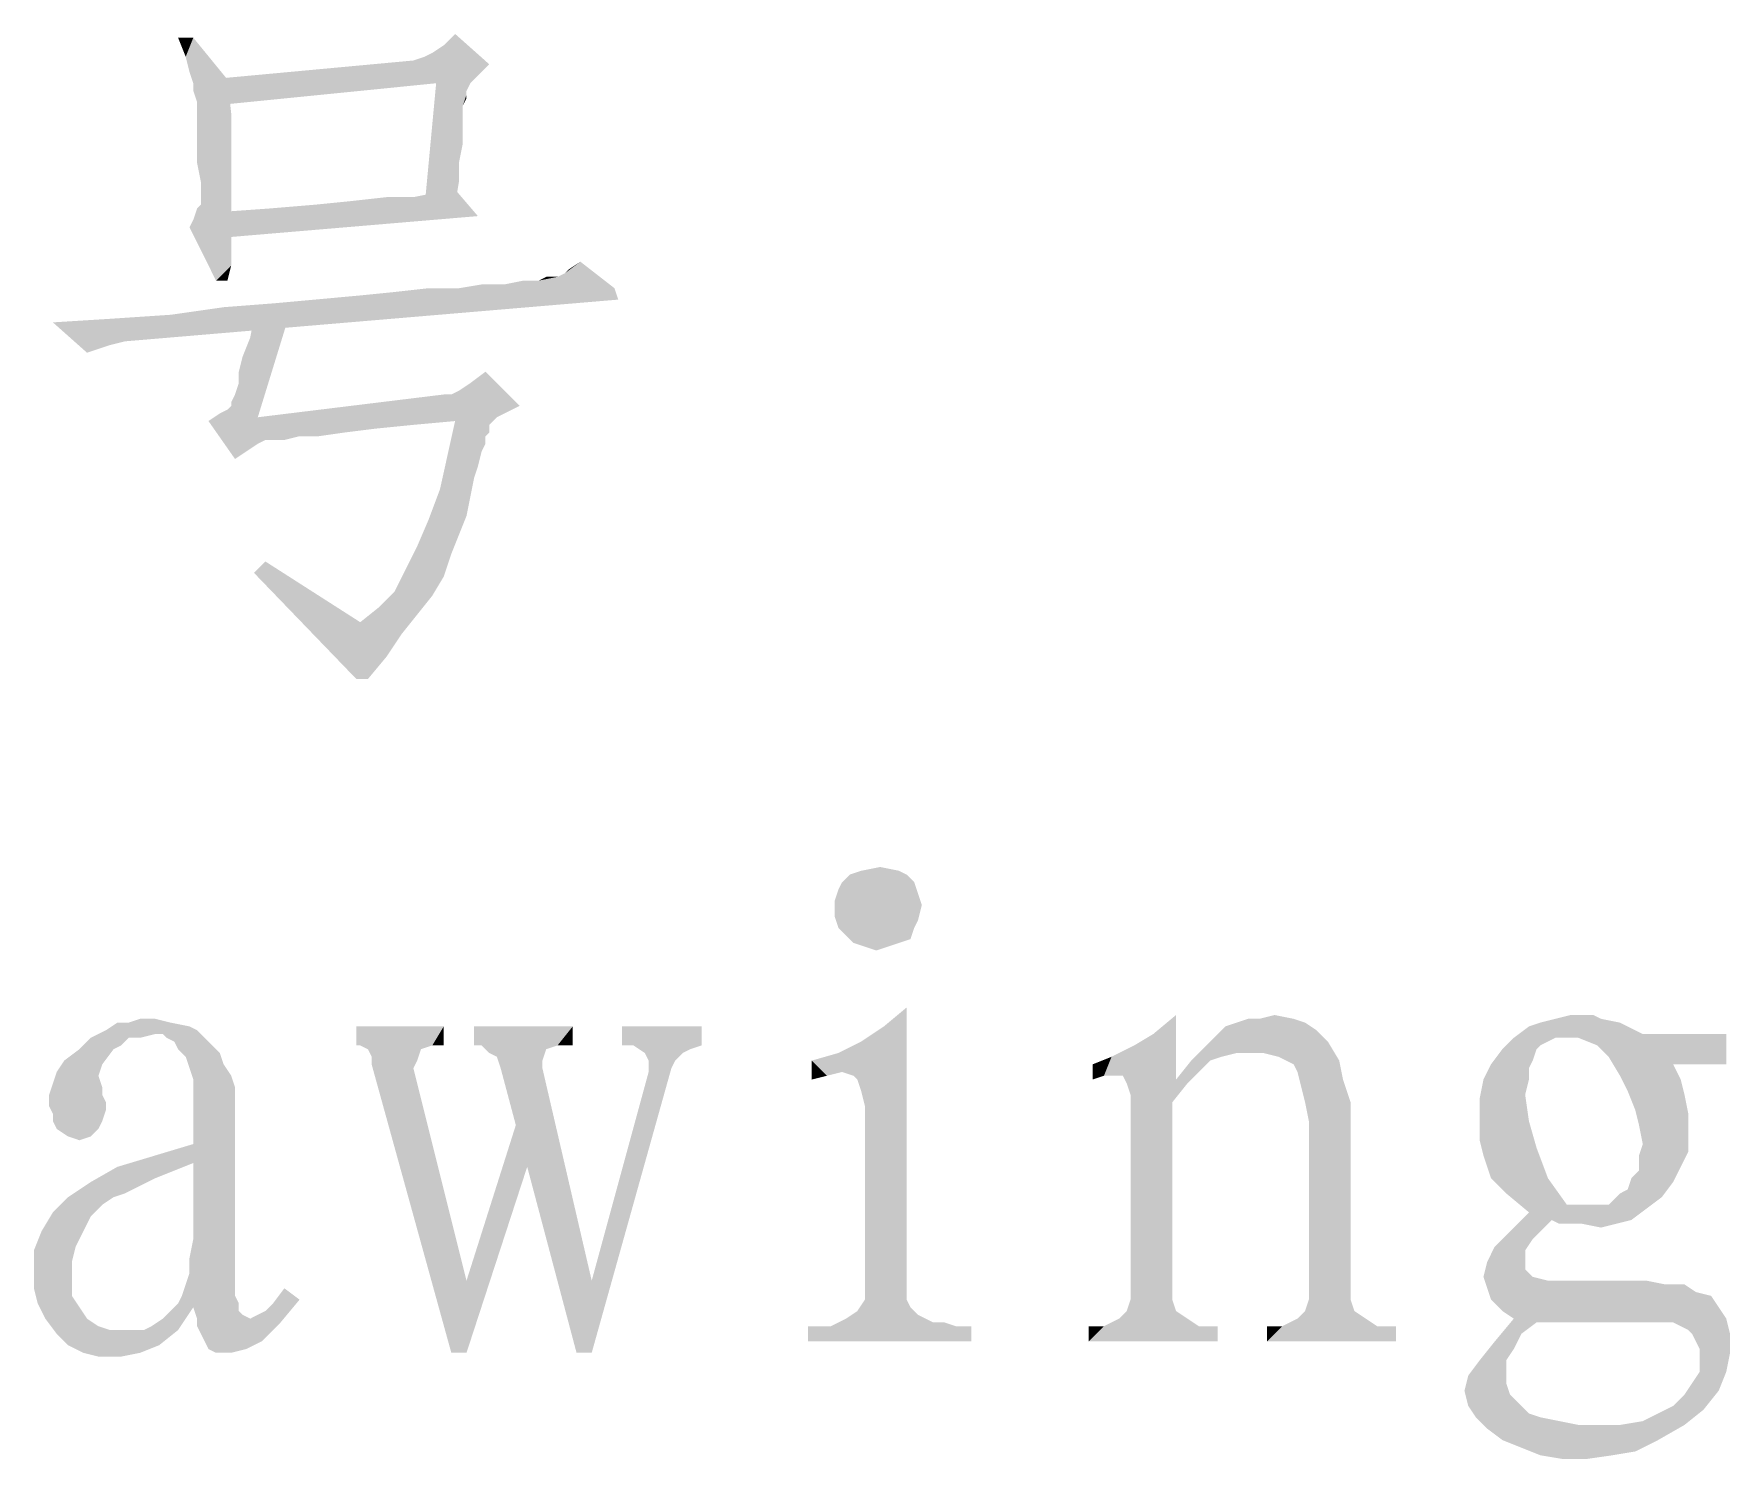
# Model space of a CAD drawing. Header units: millimetres. Extents: x 336 to 634, y 189 to 399.
# Drawn here: x 572.03 to 578.65, y 222.69 to 228.25 of the extents above; entities that cross this region are included whole.
import ezdxf

# ---------------------------------------------------------------- set-up
doc = ezdxf.new("R2010")
doc.units = ezdxf.units.MM

msp = doc.modelspace()

# ---------------------------------------------------------------- linework, layer by layer
at = {"color": 7, "linetype": 'Continuous'}
for points in [[(572.65035, 228.23725), (572.62072, 228.16317), (572.59109, 228.23725)], [(572.63553, 228.10391), (572.62072, 228.16317), (572.65035, 228.23725)], [(572.63553, 228.10391), (572.65035, 228.23725), (572.78368, 228.07428)], [(573.8059, 228.13354), (573.58368, 228.17799), (573.62812, 228.20761)], [(573.62812, 228.20761), (573.67257, 228.25206), (573.8059, 228.13354)], [(573.8059, 228.13354), (572.70961, 228.07428), (573.50961, 228.14836)], [(573.8059, 228.13354), (573.50961, 228.14836), (573.55405, 228.16317)], [(573.8059, 228.13354), (573.55405, 228.16317), (573.58368, 228.17799)], [(572.78368, 228.07428), (572.65035, 228.05947), (572.63553, 228.10391)], [(572.65035, 228.04465), (572.65035, 228.05947), (572.78368, 228.07428)], [(572.65035, 228.02984), (572.65035, 228.04465), (572.78368, 228.07428)], [(572.66516, 227.98539), (572.65035, 228.02984), (572.78368, 228.07428)], [(572.66516, 227.98539), (572.78368, 228.07428), (572.79849, 227.94095)], [(573.8059, 228.13354), (573.76146, 228.0891), (572.70961, 228.07428)], [(573.59849, 228.05947), (572.70961, 228.07428), (573.76146, 228.0891)], [(573.59849, 228.05947), (572.70961, 227.97058), (572.70961, 228.07428)], [(573.59849, 228.05947), (573.76146, 228.0891), (573.73183, 228.05947)], [(573.71701, 228.02984), (573.55405, 227.58539), (573.59849, 228.05947)], [(573.71701, 228.02984), (573.71701, 228.01502), (573.55405, 227.58539)], [(573.71701, 228.01502), (573.7022, 227.97058), (573.55405, 227.58539)], [(573.59849, 228.05947), (573.73183, 228.05947), (573.71701, 228.02984)], [(573.71701, 228.01502), (573.71701, 228.00021), (573.7022, 227.97058)], [(572.79849, 227.94095), (572.66516, 227.91132), (572.66516, 227.98539)], [(572.66516, 227.82243), (572.66516, 227.91132), (572.79849, 227.94095)], [(572.66516, 227.82243), (572.79849, 227.94095), (572.79849, 227.82243)], [(573.7022, 227.97058), (573.7022, 227.92613), (573.55405, 227.58539)], [(573.7022, 227.92613), (573.7022, 227.88169), (573.55405, 227.58539)], [(573.7022, 227.88169), (573.7022, 227.82243), (573.55405, 227.58539)], [(572.79849, 227.82243), (572.66516, 227.74836), (572.66516, 227.82243)], [(572.66516, 227.74836), (572.79849, 227.82243), (572.79849, 227.70391)], [(573.7022, 227.82243), (573.68738, 227.74836), (573.55405, 227.58539)], [(572.79849, 227.70391), (572.67998, 227.67428), (572.66516, 227.74836)], [(573.68738, 227.74836), (573.68738, 227.67428), (573.55405, 227.58539)], [(572.67998, 227.62984), (572.67998, 227.67428), (572.79849, 227.70391)], [(572.67998, 227.60021), (572.67998, 227.62984), (572.79849, 227.70391)], [(572.67998, 227.60021), (572.79849, 227.70391), (572.79849, 227.60021)], [(573.55405, 227.58539), (573.68738, 227.67428), (573.67257, 227.58539)], [(572.94664, 227.57058), (573.12442, 227.58539), (573.50961, 227.61502)], [(573.76146, 227.54095), (572.94664, 227.57058), (573.50961, 227.61502)], [(573.12442, 227.58539), (573.27257, 227.60021), (573.50961, 227.61502)], [(573.50961, 227.61502), (573.27257, 227.60021), (573.4059, 227.61502)], [(573.50961, 227.61502), (573.58368, 227.62984), (573.67257, 227.64465)], [(573.50961, 227.61502), (573.67257, 227.64465), (573.76146, 227.54095)], [(573.67257, 227.64465), (573.58368, 227.62984), (573.64294, 227.64465)], [(572.65035, 227.52613), (572.66516, 227.57058), (572.79849, 227.60021)], [(572.65035, 227.52613), (572.79849, 227.60021), (572.79849, 227.51132)], [(572.66516, 227.57058), (572.67998, 227.58539), (572.79849, 227.60021)], [(572.79849, 227.60021), (572.67998, 227.58539), (572.67998, 227.60021)], [(573.76146, 227.54095), (572.70961, 227.45206), (572.73924, 227.55576)], [(573.76146, 227.54095), (572.73924, 227.55576), (572.94664, 227.57058)], [(572.79849, 227.51132), (572.63553, 227.4965), (572.65035, 227.52613)], [(572.63553, 227.4965), (572.79849, 227.51132), (572.79849, 227.42243)], [(572.79849, 227.42243), (572.73924, 227.2891), (572.63553, 227.4965)], [(572.79849, 227.42243), (572.79849, 227.34836), (572.73924, 227.2891)], [(572.73924, 227.2891), (572.79849, 227.34836), (572.78368, 227.2891)], [(574.1022, 227.31873), (574.11701, 227.33354), (574.16146, 227.36317)], [(574.1022, 227.31873), (574.16146, 227.36317), (574.29479, 227.25947)], [(573.99849, 227.2891), (573.86516, 227.27428), (573.93924, 227.2891)], [(574.29479, 227.25947), (573.86516, 227.27428), (573.99849, 227.2891)], [(574.05775, 227.30391), (574.07257, 227.30391), (573.99849, 227.2891)], [(574.05775, 227.30391), (573.99849, 227.2891), (574.02812, 227.30391)], [(574.29479, 227.25947), (573.99849, 227.2891), (574.07257, 227.30391)], [(574.29479, 227.25947), (574.07257, 227.30391), (574.1022, 227.31873)], [(572.1022, 227.12613), (572.33924, 227.14095), (574.30961, 227.21502)], [(572.1022, 227.12613), (574.30961, 227.21502), (572.38368, 227.05206)], [(572.33924, 227.14095), (572.56146, 227.15576), (574.30961, 227.21502)], [(572.56146, 227.15576), (572.76886, 227.18539), (574.30961, 227.21502)], [(572.76886, 227.18539), (572.96146, 227.20021), (574.30961, 227.21502)], [(574.30961, 227.21502), (572.96146, 227.20021), (573.12442, 227.21502)], [(573.12442, 227.21502), (573.28738, 227.22984), (574.29479, 227.25947)], [(573.12442, 227.21502), (574.29479, 227.25947), (574.30961, 227.21502)], [(573.28738, 227.22984), (573.43553, 227.24465), (574.29479, 227.25947)], [(573.68738, 227.25947), (574.29479, 227.25947), (573.43553, 227.24465)], [(573.68738, 227.25947), (573.43553, 227.24465), (573.56886, 227.25947)], [(573.86516, 227.27428), (573.68738, 227.25947), (573.77627, 227.27428)], [(574.29479, 227.25947), (573.68738, 227.25947), (573.86516, 227.27428)], [(572.1022, 227.12613), (572.38368, 227.05206), (572.32442, 227.03724)], [(572.32442, 227.03724), (572.23553, 227.00761), (572.1022, 227.12613)], [(572.79849, 226.81502), (572.81331, 226.84465), (573.02072, 227.14095)], [(572.79849, 226.80021), (572.79849, 226.81502), (573.02072, 227.14095)], [(572.79849, 226.80021), (573.02072, 227.14095), (572.9022, 226.75576)], [(572.81331, 226.84465), (572.82812, 226.8891), (573.02072, 227.14095)], [(572.82812, 226.93354), (572.84294, 226.9928), (573.02072, 227.14095)], [(572.82812, 226.8891), (572.82812, 226.93354), (573.02072, 227.14095)], [(572.84294, 226.9928), (572.87257, 227.06687), (573.02072, 227.14095)], [(573.02072, 227.14095), (572.87257, 227.06687), (572.88738, 227.14095)], [(573.92442, 226.80021), (573.68738, 226.85947), (573.73183, 226.8891)], [(573.73183, 226.8891), (573.79109, 226.93354), (573.92442, 226.80021)], [(573.65775, 226.84465), (573.92442, 226.80021), (572.9022, 226.75576)], [(573.65775, 226.84465), (572.9022, 226.75576), (573.62812, 226.84465)], [(573.92442, 226.80021), (573.65775, 226.84465), (573.68738, 226.85947)], [(572.9022, 226.75576), (572.70961, 226.74095), (572.75405, 226.77058)], [(572.9022, 226.75576), (573.83553, 226.75576), (572.70961, 226.74095)], [(573.67257, 226.74095), (572.70961, 226.74095), (573.83553, 226.75576)], [(572.9022, 226.75576), (572.75405, 226.77058), (572.78368, 226.78539)], [(572.9022, 226.75576), (572.78368, 226.78539), (572.79849, 226.80021)], [(573.92442, 226.80021), (573.86516, 226.77058), (572.9022, 226.75576)], [(572.9022, 226.75576), (573.86516, 226.77058), (573.83553, 226.75576)], [(573.67257, 226.74095), (573.83553, 226.75576), (573.8059, 226.72613)], [(572.70961, 226.74095), (573.67257, 226.74095), (573.50961, 226.72613)], [(572.70961, 226.74095), (573.50961, 226.72613), (573.06516, 226.68169)], [(572.70961, 226.74095), (573.06516, 226.68169), (572.93183, 226.66687)], [(572.70961, 226.74095), (572.93183, 226.66687), (572.9022, 226.65206)], [(572.9022, 226.65206), (572.81331, 226.5928), (572.70961, 226.74095)], [(572.94664, 226.66687), (572.93183, 226.66687), (573.06516, 226.68169)], [(572.96146, 226.66687), (572.94664, 226.66687), (573.06516, 226.68169)], [(572.96146, 226.66687), (573.06516, 226.68169), (573.0059, 226.66687)], [(573.50961, 226.72613), (573.36146, 226.71132), (573.06516, 226.68169)], [(573.36146, 226.71132), (573.24294, 226.6965), (573.06516, 226.68169)], [(573.06516, 226.68169), (573.24294, 226.6965), (573.13924, 226.68169)], [(573.8059, 226.72613), (573.64294, 226.60761), (573.67257, 226.74095)], [(573.8059, 226.72613), (573.8059, 226.71132), (573.64294, 226.60761)], [(573.8059, 226.71132), (573.8059, 226.6965), (573.64294, 226.60761)], [(573.8059, 226.6965), (573.79109, 226.68169), (573.64294, 226.60761)], [(573.79109, 226.68169), (573.79109, 226.65206), (573.64294, 226.60761)], [(572.9022, 226.65206), (572.85775, 226.62243), (572.81331, 226.5928)], [(573.79109, 226.65206), (573.77627, 226.62243), (573.64294, 226.60761)], [(573.64294, 226.60761), (573.77627, 226.62243), (573.76146, 226.56317)], [(573.76146, 226.56317), (573.61331, 226.47428), (573.64294, 226.60761)], [(573.76146, 226.56317), (573.74664, 226.51873), (573.61331, 226.47428)], [(573.61331, 226.47428), (573.74664, 226.51873), (573.73183, 226.44465)], [(573.73183, 226.44465), (573.56886, 226.35576), (573.61331, 226.47428)], [(573.73183, 226.44465), (573.71701, 226.37058), (573.56886, 226.35576)], [(573.68738, 226.2965), (573.52442, 226.25206), (573.56886, 226.35576)], [(573.56886, 226.35576), (573.71701, 226.37058), (573.68738, 226.2965)], [(573.52442, 226.25206), (573.68738, 226.2965), (573.65775, 226.22243)], [(573.65775, 226.22243), (573.47998, 226.16317), (573.52442, 226.25206)], [(573.47998, 226.16317), (573.65775, 226.22243), (573.62812, 226.13354)], [(572.88738, 226.14836), (572.93183, 226.1928), (573.3022, 225.95576)], [(573.62812, 226.13354), (573.43553, 226.07428), (573.47998, 226.16317)], [(573.3022, 225.95576), (573.28738, 225.73354), (572.88738, 226.14836)], [(573.43553, 226.07428), (573.62812, 226.13354), (573.58368, 226.05947)], [(573.58368, 226.05947), (573.37627, 226.01502), (573.43553, 226.07428)], [(573.37627, 226.01502), (573.58368, 226.05947), (573.52442, 225.98539)], [(573.3022, 225.95576), (573.46516, 225.91132), (573.28738, 225.73354)], [(573.52442, 225.98539), (573.3022, 225.95576), (573.37627, 226.01502)], [(573.3022, 225.95576), (573.52442, 225.98539), (573.46516, 225.91132)], [(573.46516, 225.91132), (573.4059, 225.82243), (573.28738, 225.73354)], [(573.28738, 225.73354), (573.4059, 225.82243), (573.33183, 225.73354)], [(575.43553, 224.97058), (575.18368, 224.94095), (575.21331, 224.97058)], [(575.18368, 224.94095), (575.43553, 224.97058), (575.46516, 224.94095)], [(575.4059, 224.98539), (575.21331, 224.97058), (575.25775, 224.98539)], [(575.21331, 224.97058), (575.4059, 224.98539), (575.43553, 224.97058)], [(575.25775, 224.98539), (575.33183, 225.00021), (575.4059, 224.98539)], [(575.47998, 224.8965), (575.15405, 224.86687), (575.16886, 224.91132)], [(575.15405, 224.86687), (575.47998, 224.8965), (575.49479, 224.85206)], [(575.46516, 224.94095), (575.16886, 224.91132), (575.18368, 224.94095)], [(575.16886, 224.91132), (575.46516, 224.94095), (575.47998, 224.8965)], [(575.49479, 224.85206), (575.15405, 224.80761), (575.15405, 224.86687)], [(575.15405, 224.80761), (575.49479, 224.85206), (575.47998, 224.7928)], [(575.47998, 224.7928), (575.16886, 224.76317), (575.15405, 224.80761)], [(575.16886, 224.76317), (575.47998, 224.7928), (575.46516, 224.76317)], [(575.46516, 224.76317), (575.19849, 224.73354), (575.16886, 224.76317)], [(575.19849, 224.73354), (575.46516, 224.76317), (575.45035, 224.71873)], [(575.45035, 224.71873), (575.22812, 224.70391), (575.19849, 224.73354)], [(575.22812, 224.70391), (575.45035, 224.71873), (575.4059, 224.70391)], [(575.4059, 224.70391), (575.27257, 224.6891), (575.22812, 224.70391)], [(575.27257, 224.6891), (575.4059, 224.70391), (575.36146, 224.6891)], [(575.36146, 224.6891), (575.31701, 224.67428), (575.27257, 224.6891)], [(575.18368, 224.20021), (575.34664, 224.37799), (575.43553, 224.45206)], [(575.22812, 224.18539), (575.18368, 224.20021), (575.43553, 224.45206)], [(575.24294, 224.17058), (575.22812, 224.18539), (575.43553, 224.45206)], [(575.25775, 224.12613), (575.24294, 224.17058), (575.43553, 224.45206)], [(575.27257, 224.06687), (575.25775, 224.12613), (575.43553, 224.45206)], [(575.27257, 224.06687), (575.43553, 224.45206), (575.43553, 223.34095)], [(572.66516, 224.36317), (572.5022, 224.34836), (572.25035, 224.33354)], [(572.66516, 224.36317), (572.25035, 224.33354), (572.30961, 224.36317)], [(572.56146, 224.3928), (572.63553, 224.37799), (572.30961, 224.36317)], [(572.39849, 224.3928), (572.56146, 224.3928), (572.30961, 224.36317)], [(572.39849, 224.3928), (572.30961, 224.36317), (572.35405, 224.3928)], [(572.30961, 224.36317), (572.63553, 224.37799), (572.66516, 224.36317)], [(572.5022, 224.40762), (572.39849, 224.3928), (572.44294, 224.40762)], [(572.39849, 224.3928), (572.5022, 224.40762), (572.56146, 224.3928)], [(572.53183, 224.34836), (572.5022, 224.34836), (572.66516, 224.36317)], [(572.54664, 224.33354), (572.53183, 224.34836), (572.66516, 224.36317)], [(572.54664, 224.33354), (572.66516, 224.36317), (572.69479, 224.33354)], [(573.62812, 224.37799), (573.28738, 224.30391), (573.28738, 224.37799)], [(573.3022, 224.30391), (573.28738, 224.30391), (573.62812, 224.37799)], [(573.58368, 224.30391), (573.3022, 224.30391), (573.62812, 224.37799)], [(573.58368, 224.30391), (573.62812, 224.37799), (573.62812, 224.30391)], [(574.13183, 224.37799), (573.74664, 224.30391), (573.74664, 224.37799)], [(573.77627, 224.30391), (573.74664, 224.30391), (574.13183, 224.37799)], [(574.07257, 224.30391), (573.77627, 224.30391), (574.13183, 224.37799)], [(574.07257, 224.30391), (574.13183, 224.37799), (574.13183, 224.30391)], [(574.63553, 224.37799), (574.32442, 224.30391), (574.32442, 224.37799)], [(574.36886, 224.30391), (574.32442, 224.30391), (574.63553, 224.37799)], [(574.36886, 224.30391), (574.63553, 224.37799), (574.63553, 224.30391)], [(575.18368, 224.20021), (575.25775, 224.31873), (575.34664, 224.37799)], [(576.2059, 224.18539), (576.39849, 224.34836), (576.48738, 224.42243)], [(576.26516, 224.18539), (576.2059, 224.18539), (576.48738, 224.42243)], [(576.27998, 224.18539), (576.26516, 224.18539), (576.48738, 224.42243)], [(576.27998, 224.18539), (576.48738, 224.42243), (576.48738, 224.17058)], [(577.03553, 224.36317), (576.65035, 224.34836), (576.67998, 224.37799)], [(576.65035, 224.34836), (577.03553, 224.36317), (577.07998, 224.31873)], [(576.99109, 224.3928), (576.67998, 224.37799), (576.72442, 224.3928)], [(576.67998, 224.37799), (576.99109, 224.3928), (577.03553, 224.36317)], [(576.81331, 224.40761), (576.94664, 224.40761), (576.72442, 224.3928)], [(576.81331, 224.40761), (576.72442, 224.3928), (576.76886, 224.40761)], [(576.72442, 224.3928), (576.94664, 224.40761), (576.99109, 224.3928)], [(576.81331, 224.40761), (576.87257, 224.42243), (576.94664, 224.40761)], [(578.30961, 224.34836), (577.8059, 224.33354), (577.86516, 224.37799)], [(578.22072, 224.3928), (577.86516, 224.37799), (577.90961, 224.3928)], [(577.86516, 224.37799), (578.22072, 224.3928), (578.30961, 224.34836)], [(578.14664, 224.40762), (577.90961, 224.3928), (577.96886, 224.40762)], [(577.90961, 224.3928), (578.14664, 224.40762), (578.22072, 224.3928)], [(578.07257, 224.42243), (578.11701, 224.42243), (577.96886, 224.40762)], [(578.07257, 224.42243), (577.96886, 224.40762), (578.02812, 224.42243)], [(577.96886, 224.40762), (578.11701, 224.42243), (578.14664, 224.40762)], [(572.39849, 224.33354), (572.36886, 224.30391), (572.2059, 224.2891)], [(572.39849, 224.33354), (572.2059, 224.2891), (572.25035, 224.33354)], [(572.2059, 224.2891), (572.36886, 224.30391), (572.33924, 224.2891)], [(572.39849, 224.33354), (572.25035, 224.33354), (572.5022, 224.34836)], [(572.39849, 224.33354), (572.5022, 224.34836), (572.44294, 224.33354)], [(572.69479, 224.33354), (572.57627, 224.31873), (572.54664, 224.33354)], [(572.57627, 224.31873), (572.69479, 224.33354), (572.72442, 224.30391)], [(572.72442, 224.30391), (572.59109, 224.2891), (572.57627, 224.31873)], [(572.59109, 224.2891), (572.72442, 224.30391), (572.75405, 224.27428)], [(573.58368, 224.30391), (573.33183, 224.2891), (573.3022, 224.30391)], [(573.33183, 224.2891), (573.58368, 224.30391), (573.53924, 224.2891)], [(574.07257, 224.30391), (573.8059, 224.27428), (573.77627, 224.30391)], [(574.07257, 224.30391), (574.02812, 224.2891), (573.8059, 224.27428)], [(574.63553, 224.30391), (574.41331, 224.27428), (574.36886, 224.30391)], [(574.63553, 224.30391), (574.59109, 224.2891), (574.41331, 224.27428)], [(575.18368, 224.20021), (575.16886, 224.27428), (575.25775, 224.31873)], [(576.2059, 224.18539), (576.32442, 224.30391), (576.39849, 224.34836)], [(576.2059, 224.18539), (576.23553, 224.25947), (576.32442, 224.30391)], [(576.72442, 224.27428), (576.54664, 224.24465), (576.6059, 224.30391)], [(577.07998, 224.31873), (576.6059, 224.30391), (576.65035, 224.34836)], [(576.72442, 224.27428), (576.6059, 224.30391), (577.07998, 224.31873)], [(576.78368, 224.27428), (576.72442, 224.27428), (577.07998, 224.31873)], [(576.82812, 224.27428), (576.78368, 224.27428), (577.07998, 224.31873)], [(576.88738, 224.25947), (576.82812, 224.27428), (577.07998, 224.31873)], [(576.91701, 224.24465), (576.88738, 224.25947), (577.07998, 224.31873)], [(576.91701, 224.24465), (577.07998, 224.31873), (577.12442, 224.24465)], [(577.96886, 224.33354), (577.93924, 224.31873), (577.76146, 224.2891)], [(577.96886, 224.33354), (577.76146, 224.2891), (577.8059, 224.33354)], [(577.93924, 224.31873), (577.90961, 224.30391), (577.76146, 224.2891)], [(577.76146, 224.2891), (577.90961, 224.30391), (577.89479, 224.2891)], [(578.30961, 224.34836), (578.63553, 224.34836), (577.8059, 224.33354)], [(577.96886, 224.33354), (577.8059, 224.33354), (578.63553, 224.34836)], [(577.99849, 224.33354), (577.96886, 224.33354), (578.63553, 224.34836)], [(578.05775, 224.33354), (577.99849, 224.33354), (578.63553, 224.34836)], [(578.13183, 224.30391), (578.05775, 224.33354), (578.63553, 224.34836)], [(578.17627, 224.25947), (578.13183, 224.30391), (578.63553, 224.34836)], [(578.42812, 224.22984), (578.17627, 224.25947), (578.63553, 224.34836)], [(578.42812, 224.22984), (578.63553, 224.34836), (578.63553, 224.22984)], [(572.29479, 224.22984), (572.11701, 224.20021), (572.14664, 224.24465)], [(572.11701, 224.20021), (572.29479, 224.22984), (572.27998, 224.18539)], [(572.33924, 224.2891), (572.14664, 224.24465), (572.2059, 224.2891)], [(572.14664, 224.24465), (572.33924, 224.2891), (572.29479, 224.22984)], [(572.75405, 224.27428), (572.62072, 224.25947), (572.59109, 224.2891)], [(572.62072, 224.25947), (572.75405, 224.27428), (572.76886, 224.22984)], [(572.76886, 224.22984), (572.63553, 224.21502), (572.62072, 224.25947)], [(572.63553, 224.21502), (572.76886, 224.22984), (572.79849, 224.18539)], [(573.53924, 224.2891), (573.34664, 224.25947), (573.33183, 224.2891)], [(573.34664, 224.25947), (573.53924, 224.2891), (573.52442, 224.24465)], [(573.52442, 224.24465), (573.34664, 224.22984), (573.34664, 224.25947)], [(573.34664, 224.22984), (573.52442, 224.24465), (573.50961, 224.21502)], [(573.50961, 224.21502), (573.65775, 223.10391), (573.34664, 224.22984)], [(573.83553, 224.25947), (573.8059, 224.27428), (574.02812, 224.2891)], [(573.83553, 224.25947), (574.02812, 224.2891), (574.01331, 224.24465)], [(574.01331, 224.24465), (573.85035, 224.21502), (573.83553, 224.25947)], [(573.85035, 224.21502), (574.01331, 224.24465), (574.01331, 224.21502)], [(574.41331, 224.27428), (574.59109, 224.2891), (574.56146, 224.27428)], [(574.56146, 224.27428), (574.42812, 224.24465), (574.41331, 224.27428)], [(574.42812, 224.24465), (574.56146, 224.27428), (574.53183, 224.24465)], [(574.53183, 224.24465), (574.51701, 224.21502), (574.42812, 224.20021)], [(574.53183, 224.24465), (574.42812, 224.20021), (574.42812, 224.24465)], [(575.18368, 224.20021), (575.06516, 224.24465), (575.16886, 224.27428)], [(575.06516, 224.24465), (575.18368, 224.20021), (575.12442, 224.18539)], [(575.12442, 224.18539), (575.06516, 224.17058), (575.06516, 224.24465)], [(576.2059, 224.18539), (576.16146, 224.22984), (576.23553, 224.25947)], [(576.2059, 224.18539), (576.16146, 224.17058), (576.16146, 224.22984)], [(576.62072, 224.24465), (576.59109, 224.21502), (576.48738, 224.17058)], [(576.62072, 224.24465), (576.48738, 224.17058), (576.54664, 224.24465)], [(576.72442, 224.27428), (576.66516, 224.25947), (576.54664, 224.24465)], [(576.54664, 224.24465), (576.66516, 224.25947), (576.62072, 224.24465)], [(577.12442, 224.24465), (576.94664, 224.22984), (576.91701, 224.24465)], [(576.96146, 224.20021), (576.94664, 224.22984), (577.12442, 224.24465)], [(576.96146, 224.20021), (577.12442, 224.24465), (577.13924, 224.17058)], [(577.86516, 224.21502), (577.68738, 224.17058), (577.71701, 224.22984)], [(577.89479, 224.2891), (577.87998, 224.24465), (577.71701, 224.22984)], [(577.89479, 224.2891), (577.71701, 224.22984), (577.76146, 224.2891)], [(577.71701, 224.22984), (577.87998, 224.24465), (577.86516, 224.21502)], [(578.42812, 224.22984), (578.22072, 224.18539), (578.17627, 224.25947)], [(578.22072, 224.18539), (578.42812, 224.22984), (578.45775, 224.17058)], [(572.27998, 224.18539), (572.1022, 224.15576), (572.11701, 224.20021)], [(572.1022, 224.15576), (572.27998, 224.18539), (572.29479, 224.14095)], [(572.79849, 224.18539), (572.65035, 224.17058), (572.63553, 224.21502)], [(572.65035, 224.17058), (572.79849, 224.18539), (572.81331, 224.14095)], [(572.81331, 224.14095), (572.65035, 224.11132), (572.65035, 224.17058)], [(573.50961, 224.21502), (573.71701, 223.38539), (573.65775, 223.10391)], [(574.01331, 224.21502), (573.90961, 223.9928), (573.85035, 224.21502)], [(573.95405, 223.82984), (573.90961, 223.9928), (574.01331, 224.21502)], [(573.95405, 223.82984), (574.01331, 224.21502), (574.2059, 223.38539)], [(574.14664, 223.10391), (574.2059, 223.38539), (574.51701, 224.21502)], [(574.14664, 223.10391), (574.51701, 224.21502), (574.2059, 223.10391)], [(574.2059, 223.38539), (574.42812, 224.20021), (574.51701, 224.21502)], [(576.48738, 224.17058), (576.29479, 224.15576), (576.27998, 224.18539)], [(576.53183, 224.15576), (576.29479, 224.15576), (576.48738, 224.17058)], [(576.48738, 224.17058), (576.59109, 224.21502), (576.53183, 224.15576)], [(577.13924, 224.17058), (576.97627, 224.14095), (576.96146, 224.20021)], [(576.99109, 224.08169), (576.97627, 224.14095), (577.13924, 224.17058)], [(576.99109, 224.08169), (577.13924, 224.17058), (577.16886, 224.08169)], [(577.86516, 224.17058), (577.85035, 224.11132), (577.67257, 224.0965)], [(577.86516, 224.17058), (577.67257, 224.0965), (577.68738, 224.17058)], [(577.68738, 224.17058), (577.86516, 224.21502), (577.86516, 224.17058)], [(578.45775, 224.17058), (578.25035, 224.12613), (578.22072, 224.18539)], [(578.25035, 224.12613), (578.45775, 224.17058), (578.47257, 224.11132)], [(572.29479, 224.14095), (572.08738, 224.11132), (572.1022, 224.15576)], [(572.08738, 224.11132), (572.29479, 224.14095), (572.29479, 224.11132)], [(572.29479, 224.11132), (572.30961, 224.08169), (572.08738, 224.06687)], [(572.29479, 224.11132), (572.08738, 224.06687), (572.08738, 224.11132)], [(572.65035, 224.11132), (572.81331, 224.14095), (572.81331, 224.08169)], [(572.81331, 224.08169), (572.65035, 223.91873), (572.65035, 224.11132)], [(576.53183, 224.15576), (576.30961, 224.11132), (576.29479, 224.15576)], [(576.30961, 224.11132), (576.53183, 224.15576), (576.47257, 224.08169)], [(576.47257, 224.08169), (576.30961, 224.05206), (576.30961, 224.11132)], [(577.67257, 224.02243), (577.67257, 224.0965), (577.85035, 224.11132)], [(577.67257, 224.02243), (577.85035, 224.11132), (577.86516, 224.00761)], [(578.47257, 224.11132), (578.27998, 224.05206), (578.25035, 224.12613)], [(578.27998, 224.05206), (578.47257, 224.11132), (578.48738, 224.03724)], [(572.08738, 224.06687), (572.30961, 224.08169), (572.30961, 224.05206)], [(572.30961, 224.05206), (572.1022, 224.03724), (572.08738, 224.06687)], [(572.1022, 224.00761), (572.1022, 224.03724), (572.30961, 224.05206)], [(572.1022, 224.00761), (572.30961, 224.05206), (572.29479, 224.00761)], [(572.63553, 223.47428), (572.65035, 223.54836), (572.81331, 224.08169)], [(572.63553, 223.41502), (572.63553, 223.47428), (572.81331, 224.08169)], [(572.63553, 223.41502), (572.81331, 224.08169), (572.81331, 223.32613)], [(572.65035, 223.84465), (572.65035, 223.91873), (572.81331, 224.08169)], [(572.65035, 223.72613), (572.65035, 223.84465), (572.81331, 224.08169)], [(572.65035, 223.63724), (572.65035, 223.72613), (572.81331, 224.08169)], [(572.65035, 223.54836), (572.65035, 223.63724), (572.81331, 224.08169)], [(575.43553, 223.34095), (575.27257, 223.31132), (575.27257, 224.06687)], [(576.30961, 223.31132), (576.30961, 224.05206), (576.47257, 224.08169)], [(576.30961, 223.31132), (576.47257, 224.08169), (576.47257, 223.31132)], [(577.16886, 224.08169), (577.0059, 224.00761), (576.99109, 224.08169)], [(577.0059, 224.00761), (577.16886, 224.08169), (577.16886, 223.96317)], [(578.48738, 224.03724), (578.29479, 223.9928), (578.27998, 224.05206)], [(578.29479, 223.9928), (578.48738, 224.03724), (578.48738, 223.96317)], [(572.29479, 224.00761), (572.11701, 223.97799), (572.1022, 224.00761)], [(572.11701, 223.97799), (572.29479, 224.00761), (572.27998, 223.97799)], [(572.27998, 223.97799), (572.16146, 223.94836), (572.11701, 223.97799)], [(572.16146, 223.94836), (572.27998, 223.97799), (572.25035, 223.94836)], [(573.95405, 223.82984), (573.71701, 223.38539), (573.90961, 223.9928)], [(577.16886, 223.96317), (577.0059, 223.31132), (577.0059, 224.00761)], [(577.86516, 224.00761), (577.67257, 223.93354), (577.67257, 224.02243)], [(577.67257, 223.93354), (577.86516, 224.00761), (577.89479, 223.90391)], [(578.48738, 223.96317), (578.30961, 223.91873), (578.29479, 223.9928)], [(572.25035, 223.94836), (572.2059, 223.93354), (572.16146, 223.94836)], [(572.65035, 223.84465), (572.5022, 223.87428), (572.65035, 223.91873)], [(577.0059, 223.31132), (577.16886, 223.96317), (577.16886, 223.31132)], [(577.89479, 223.90391), (577.68738, 223.87428), (577.67257, 223.93354)], [(577.7022, 223.82984), (577.68738, 223.87428), (577.89479, 223.90391)], [(577.71701, 223.78539), (577.7022, 223.82984), (577.89479, 223.90391)], [(577.71701, 223.78539), (577.89479, 223.90391), (577.93924, 223.78539)], [(578.48738, 223.8891), (578.29479, 223.87428), (578.30961, 223.91873)], [(578.30961, 223.91873), (578.48738, 223.96317), (578.48738, 223.8891)], [(572.65035, 223.84465), (572.35405, 223.82984), (572.5022, 223.87428)], [(572.35405, 223.82984), (572.65035, 223.84465), (572.57627, 223.81502)], [(578.29479, 223.87428), (578.48738, 223.8891), (578.45775, 223.82984)], [(578.45775, 223.82984), (578.29479, 223.81502), (578.29479, 223.87428)], [(572.44294, 223.75576), (572.16146, 223.71132), (572.25035, 223.77058)], [(572.57627, 223.81502), (572.25035, 223.77058), (572.35405, 223.82984)], [(572.57627, 223.81502), (572.5022, 223.78539), (572.25035, 223.77058)], [(572.25035, 223.77058), (572.5022, 223.78539), (572.44294, 223.75576)], [(573.65775, 223.10391), (573.71701, 223.38539), (573.95405, 223.82984)], [(573.65775, 223.10391), (573.95405, 223.82984), (573.71701, 223.10391)], [(574.2059, 223.38539), (574.14664, 223.10391), (573.95405, 223.82984)], [(577.93924, 223.78539), (577.77627, 223.72613), (577.71701, 223.78539)], [(577.77627, 223.72613), (577.93924, 223.78539), (578.01331, 223.68169)], [(578.22072, 223.72613), (578.25035, 223.74095), (578.42812, 223.77058)], [(578.22072, 223.72613), (578.42812, 223.77058), (578.38368, 223.71132)], [(578.42812, 223.77058), (578.25035, 223.74095), (578.26516, 223.78539)], [(578.26516, 223.78539), (578.29479, 223.81502), (578.45775, 223.82984)], [(578.26516, 223.78539), (578.45775, 223.82984), (578.42812, 223.77058)], [(572.33924, 223.71132), (572.29479, 223.68169), (572.1022, 223.65206)], [(572.33924, 223.71132), (572.1022, 223.65206), (572.16146, 223.71132)], [(572.44294, 223.75576), (572.38368, 223.72613), (572.16146, 223.71132)], [(572.16146, 223.71132), (572.38368, 223.72613), (572.33924, 223.71132)], [(578.01331, 223.68169), (577.86516, 223.65206), (577.77627, 223.72613)], [(578.17627, 223.68169), (578.19109, 223.6965), (578.38368, 223.71132)], [(578.17627, 223.68169), (578.38368, 223.71132), (578.32442, 223.66687)], [(578.38368, 223.71132), (578.19109, 223.6965), (578.22072, 223.72613)], [(572.26516, 223.65206), (572.25035, 223.63724), (572.05775, 223.57798)], [(572.26516, 223.65206), (572.05775, 223.57798), (572.1022, 223.65206)], [(572.05775, 223.57798), (572.25035, 223.63724), (572.22072, 223.57798)], [(572.1022, 223.65206), (572.29479, 223.68169), (572.26516, 223.65206)], [(577.95405, 223.62243), (577.79109, 223.57798), (577.86516, 223.65206)], [(578.17627, 223.68169), (578.32442, 223.66687), (577.86516, 223.65206)], [(578.16146, 223.68169), (578.17627, 223.68169), (577.86516, 223.65206)], [(578.13183, 223.68169), (578.16146, 223.68169), (577.86516, 223.65206)], [(578.1022, 223.68169), (578.13183, 223.68169), (577.86516, 223.65206)], [(578.05775, 223.68169), (578.1022, 223.68169), (577.86516, 223.65206)], [(578.01331, 223.68169), (578.05775, 223.68169), (577.86516, 223.65206)], [(577.95405, 223.62243), (577.86516, 223.65206), (578.32442, 223.66687)], [(577.95405, 223.62243), (578.32442, 223.66687), (578.26516, 223.62243)], [(572.22072, 223.57798), (572.19109, 223.51873), (572.02812, 223.50391)], [(572.22072, 223.57798), (572.02812, 223.50391), (572.05775, 223.57798)], [(577.90961, 223.57798), (577.87998, 223.54836), (577.73183, 223.51873)], [(577.90961, 223.57798), (577.73183, 223.51873), (577.79109, 223.57798)], [(577.79109, 223.57798), (577.95405, 223.62243), (577.90961, 223.57798)], [(578.26516, 223.62243), (577.98368, 223.60761), (577.95405, 223.62243)], [(578.02812, 223.60761), (577.98368, 223.60761), (578.26516, 223.62243)], [(578.07257, 223.60761), (578.02812, 223.60761), (578.26516, 223.62243)], [(578.07257, 223.60761), (578.26516, 223.62243), (578.2059, 223.60761)], [(578.2059, 223.60761), (578.14664, 223.5928), (578.07257, 223.60761)], [(572.02812, 223.50391), (572.19109, 223.51873), (572.17627, 223.45947)], [(572.17627, 223.45947), (572.02812, 223.42984), (572.02812, 223.50391)], [(577.85035, 223.50391), (577.7022, 223.45947), (577.73183, 223.51873)], [(577.7022, 223.45947), (577.85035, 223.50391), (577.85035, 223.45947)], [(577.73183, 223.51873), (577.87998, 223.54836), (577.85035, 223.50391)], [(572.02812, 223.42984), (572.17627, 223.45947), (572.17627, 223.38539)], [(577.85035, 223.45947), (577.85035, 223.42984), (577.68738, 223.40021)], [(577.85035, 223.45947), (577.68738, 223.40021), (577.7022, 223.45947)], [(572.17627, 223.38539), (572.02812, 223.35576), (572.02812, 223.42984)], [(572.02812, 223.35576), (572.17627, 223.38539), (572.17627, 223.32613)], [(572.6059, 223.32613), (572.62072, 223.37058), (572.63553, 223.41502)], [(572.81331, 223.32613), (572.6059, 223.32613), (572.63553, 223.41502)], [(577.68738, 223.40021), (577.85035, 223.42984), (577.87998, 223.40021)], [(577.87998, 223.40021), (577.7022, 223.35576), (577.68738, 223.40021)], [(577.87998, 223.40021), (577.93924, 223.38539), (577.7022, 223.35576)], [(578.32442, 223.38539), (578.39849, 223.37058), (577.7022, 223.35576)], [(577.99849, 223.38539), (578.32442, 223.38539), (577.7022, 223.35576)], [(577.93924, 223.38539), (577.99849, 223.38539), (577.7022, 223.35576)], [(578.39849, 223.37058), (578.47257, 223.37058), (577.7022, 223.35576)], [(577.7022, 223.35576), (578.47257, 223.37058), (578.51701, 223.34095)], [(572.17627, 223.32613), (572.04294, 223.2965), (572.02812, 223.35576)], [(572.04294, 223.2965), (572.17627, 223.32613), (572.2059, 223.28169)], [(572.81331, 223.32613), (572.59109, 223.2965), (572.6059, 223.32613)], [(572.59109, 223.2965), (572.81331, 223.32613), (572.82812, 223.2965)], [(572.87257, 223.23724), (572.9022, 223.25206), (573.06516, 223.31132)], [(572.87257, 223.23724), (573.06516, 223.31132), (572.99109, 223.22243)], [(572.9022, 223.25206), (572.93183, 223.26687), (573.06516, 223.31132)], [(572.93183, 223.26687), (572.96146, 223.2965), (573.06516, 223.31132)], [(573.06516, 223.31132), (572.96146, 223.2965), (573.0059, 223.35576)], [(575.43553, 223.31132), (575.45035, 223.28169), (575.24294, 223.26687)], [(575.43553, 223.31132), (575.24294, 223.26687), (575.27257, 223.31132)], [(575.27257, 223.31132), (575.43553, 223.34095), (575.43553, 223.31132)], [(576.47257, 223.31132), (576.29479, 223.26687), (576.30961, 223.31132)], [(576.29479, 223.26687), (576.47257, 223.31132), (576.48738, 223.26687)], [(577.16886, 223.31132), (576.99109, 223.26687), (577.0059, 223.31132)], [(576.99109, 223.26687), (577.16886, 223.31132), (577.18368, 223.26687)], [(578.51701, 223.34095), (577.71701, 223.31132), (577.7022, 223.35576)], [(578.51701, 223.34095), (578.57627, 223.32613), (577.71701, 223.31132)], [(577.71701, 223.31132), (578.57627, 223.32613), (578.6059, 223.28169)], [(578.6059, 223.28169), (577.76146, 223.26687), (577.71701, 223.31132)], [(572.2059, 223.28169), (572.07257, 223.23724), (572.04294, 223.2965)], [(572.07257, 223.23724), (572.2059, 223.28169), (572.23553, 223.23724)], [(572.23553, 223.23724), (572.11701, 223.17799), (572.07257, 223.23724)], [(572.23553, 223.23724), (572.27998, 223.20761), (572.11701, 223.17799)], [(572.45775, 223.1928), (572.48738, 223.20761), (572.65035, 223.28169)], [(572.45775, 223.1928), (572.65035, 223.28169), (572.59109, 223.1928)], [(572.48738, 223.20761), (572.53183, 223.23724), (572.65035, 223.28169)], [(572.53183, 223.23724), (572.56146, 223.26687), (572.65035, 223.28169)], [(572.65035, 223.28169), (572.56146, 223.26687), (572.59109, 223.2965)], [(572.59109, 223.2965), (572.82812, 223.2965), (572.65035, 223.28169)], [(572.65035, 223.28169), (572.82812, 223.2965), (572.82812, 223.26687)], [(572.82812, 223.26687), (572.66516, 223.23724), (572.65035, 223.28169)], [(572.82812, 223.26687), (572.84294, 223.25206), (572.66516, 223.23724)], [(572.66516, 223.23724), (572.84294, 223.25206), (572.87257, 223.23724)], [(572.87257, 223.23724), (572.99109, 223.22243), (572.66516, 223.20761)], [(572.87257, 223.23724), (572.66516, 223.20761), (572.66516, 223.23724)], [(575.50961, 223.23724), (575.53924, 223.22243), (575.13924, 223.20761)], [(575.50961, 223.23724), (575.13924, 223.20761), (575.19849, 223.23724)], [(575.47998, 223.25206), (575.19849, 223.23724), (575.24294, 223.26687)], [(575.19849, 223.23724), (575.47998, 223.25206), (575.50961, 223.23724)], [(575.24294, 223.26687), (575.45035, 223.28169), (575.47998, 223.25206)], [(576.53183, 223.23724), (576.2059, 223.20761), (576.26516, 223.23724)], [(576.2059, 223.20761), (576.53183, 223.23724), (576.57627, 223.20761)], [(576.48738, 223.26687), (576.26516, 223.23724), (576.29479, 223.26687)], [(576.26516, 223.23724), (576.48738, 223.26687), (576.53183, 223.23724)], [(577.22812, 223.23724), (576.9022, 223.20761), (576.96146, 223.23724)], [(576.9022, 223.20761), (577.22812, 223.23724), (577.27257, 223.20761)], [(577.18368, 223.26687), (576.96146, 223.23724), (576.99109, 223.26687)], [(576.96146, 223.23724), (577.18368, 223.26687), (577.22812, 223.23724)], [(577.89479, 223.22243), (577.73183, 223.14836), (577.8059, 223.23724)], [(577.8059, 223.23724), (577.76146, 223.26687), (578.6059, 223.28169)], [(577.8059, 223.23724), (578.6059, 223.28169), (578.63553, 223.23724)], [(577.8059, 223.23724), (578.63553, 223.23724), (577.89479, 223.22243)], [(577.99849, 223.22243), (577.89479, 223.22243), (578.63553, 223.23724)], [(578.07257, 223.22243), (577.99849, 223.22243), (578.63553, 223.23724)], [(578.13183, 223.22243), (578.07257, 223.22243), (578.63553, 223.23724)], [(578.19109, 223.22243), (578.13183, 223.22243), (578.63553, 223.23724)], [(578.26516, 223.22243), (578.19109, 223.22243), (578.63553, 223.23724)], [(578.33924, 223.22243), (578.26516, 223.22243), (578.63553, 223.23724)], [(578.38368, 223.22243), (578.33924, 223.22243), (578.63553, 223.23724)], [(578.42812, 223.22243), (578.38368, 223.22243), (578.63553, 223.23724)], [(578.45775, 223.20761), (578.42812, 223.22243), (578.63553, 223.23724)], [(578.48738, 223.1928), (578.45775, 223.20761), (578.63553, 223.23724)], [(578.5022, 223.17799), (578.48738, 223.1928), (578.63553, 223.23724)], [(578.5022, 223.17799), (578.63553, 223.23724), (578.65035, 223.17799)], [(572.27998, 223.20761), (572.32442, 223.1928), (572.11701, 223.17799)], [(572.45775, 223.1928), (572.59109, 223.1928), (572.11701, 223.17799)], [(572.41331, 223.1928), (572.45775, 223.1928), (572.11701, 223.17799)], [(572.36886, 223.1928), (572.41331, 223.1928), (572.11701, 223.17799)], [(572.32442, 223.1928), (572.36886, 223.1928), (572.11701, 223.17799)], [(572.16146, 223.13354), (572.11701, 223.17799), (572.59109, 223.1928)], [(572.16146, 223.13354), (572.59109, 223.1928), (572.51701, 223.13354)], [(572.67998, 223.17799), (572.66516, 223.20761), (572.99109, 223.22243)], [(572.69479, 223.14836), (572.67998, 223.17799), (572.99109, 223.22243)], [(572.69479, 223.14836), (572.99109, 223.22243), (572.91701, 223.14836)], [(575.62812, 223.20761), (575.68738, 223.20761), (575.05035, 223.14836)], [(575.13924, 223.20761), (575.62812, 223.20761), (575.05035, 223.14836)], [(575.13924, 223.20761), (575.05035, 223.14836), (575.05035, 223.20761)], [(575.05035, 223.14836), (575.68738, 223.20761), (575.68738, 223.14836)], [(575.53924, 223.22243), (575.58368, 223.22243), (575.13924, 223.20761)], [(575.13924, 223.20761), (575.58368, 223.22243), (575.62812, 223.20761)], [(576.57627, 223.20761), (576.65035, 223.20761), (576.14664, 223.14836)], [(576.2059, 223.20761), (576.57627, 223.20761), (576.14664, 223.14836)], [(576.2059, 223.20761), (576.14664, 223.14836), (576.14664, 223.20761)], [(576.14664, 223.14836), (576.65035, 223.20761), (576.65035, 223.14836)], [(577.27257, 223.20761), (577.34664, 223.20761), (576.84294, 223.14836)], [(576.9022, 223.20761), (577.27257, 223.20761), (576.84294, 223.14836)], [(576.9022, 223.20761), (576.84294, 223.14836), (576.84294, 223.20761)], [(576.84294, 223.14836), (577.34664, 223.20761), (577.34664, 223.14836)], [(577.89479, 223.22243), (577.83553, 223.17799), (577.73183, 223.14836)], [(577.73183, 223.14836), (577.83553, 223.17799), (577.8059, 223.11873)], [(578.65035, 223.17799), (578.51701, 223.14836), (578.5022, 223.17799)], [(578.53183, 223.11873), (578.51701, 223.14836), (578.65035, 223.17799)], [(578.53183, 223.11873), (578.65035, 223.17799), (578.65035, 223.10391)], [(572.51701, 223.13354), (572.22072, 223.10391), (572.16146, 223.13354)], [(572.22072, 223.10391), (572.51701, 223.13354), (572.44294, 223.10391)], [(572.44294, 223.10391), (572.27998, 223.0891), (572.22072, 223.10391)], [(572.27998, 223.0891), (572.44294, 223.10391), (572.36886, 223.0891)], [(572.91701, 223.14836), (572.70961, 223.11873), (572.69479, 223.14836)], [(572.70961, 223.11873), (572.91701, 223.14836), (572.85775, 223.11873)], [(572.85775, 223.11873), (572.73924, 223.10391), (572.70961, 223.11873)], [(572.76886, 223.10391), (572.73924, 223.10391), (572.85775, 223.11873)], [(572.76886, 223.10391), (572.85775, 223.11873), (572.79849, 223.10391)], [(577.8059, 223.11873), (577.67257, 223.07428), (577.73183, 223.14836)], [(577.67257, 223.07428), (577.8059, 223.11873), (577.77627, 223.07428)], [(578.65035, 223.10391), (578.53183, 223.0891), (578.53183, 223.11873)], [(578.53183, 223.02984), (578.53183, 223.0891), (578.65035, 223.10391)], [(578.53183, 223.02984), (578.65035, 223.10391), (578.63553, 223.02984)], [(577.77627, 223.07428), (577.77627, 223.02984), (577.62812, 223.01502)], [(577.77627, 223.07428), (577.62812, 223.01502), (577.67257, 223.07428)], [(577.77627, 222.98539), (577.61331, 222.95576), (577.62812, 223.01502)], [(577.61331, 222.95576), (577.77627, 222.98539), (577.79109, 222.94095)], [(577.62812, 223.01502), (577.77627, 223.02984), (577.77627, 222.98539)], [(578.6059, 222.95576), (578.47257, 222.94095), (578.5022, 222.98539)], [(578.63553, 223.02984), (578.5022, 222.98539), (578.53183, 223.02984)], [(578.5022, 222.98539), (578.63553, 223.02984), (578.6059, 222.95576)], [(577.79109, 222.94095), (577.62812, 222.8965), (577.61331, 222.95576)], [(577.79109, 222.94095), (577.82072, 222.91132), (577.62812, 222.8965)], [(577.62812, 222.8965), (577.82072, 222.91132), (577.86516, 222.86687)], [(578.42812, 222.8965), (578.47257, 222.94095), (578.6059, 222.95576)], [(578.42812, 222.8965), (578.6059, 222.95576), (578.54664, 222.88169)], [(577.86516, 222.86687), (577.65775, 222.85206), (577.62812, 222.8965)], [(577.65775, 222.85206), (577.86516, 222.86687), (577.90961, 222.85206)], [(577.90961, 222.85206), (577.7022, 222.80761), (577.65775, 222.85206)], [(577.90961, 222.85206), (577.98368, 222.83724), (577.7022, 222.80761)], [(578.30961, 222.83724), (578.36886, 222.86687), (578.54664, 222.88169)], [(578.30961, 222.83724), (578.54664, 222.88169), (578.47257, 222.82243)], [(578.54664, 222.88169), (578.36886, 222.86687), (578.42812, 222.8965)], [(577.98368, 222.83724), (578.05775, 222.82243), (577.7022, 222.80761)], [(578.22072, 222.82243), (578.47257, 222.82243), (577.7022, 222.80761)], [(578.14664, 222.82243), (578.22072, 222.82243), (577.7022, 222.80761)], [(578.05775, 222.82243), (578.14664, 222.82243), (577.7022, 222.80761)], [(577.76146, 222.76317), (577.7022, 222.80761), (578.47257, 222.82243)], [(577.76146, 222.76317), (578.47257, 222.82243), (578.36886, 222.76317)], [(578.47257, 222.82243), (578.22072, 222.82243), (578.30961, 222.83724)], [(578.36886, 222.76317), (577.83553, 222.73354), (577.76146, 222.76317)], [(577.83553, 222.73354), (578.36886, 222.76317), (578.27998, 222.71873)], [(578.27998, 222.71873), (577.90961, 222.70391), (577.83553, 222.73354)], [(577.90961, 222.70391), (578.27998, 222.71873), (578.19109, 222.70391)], [(578.19109, 222.70391), (577.99849, 222.6891), (577.90961, 222.70391)], [(577.99849, 222.6891), (578.19109, 222.70391), (578.08738, 222.6891)]]:
    msp.add_solid(points, dxfattribs=at)

doc.saveas('drawing.dxf')
